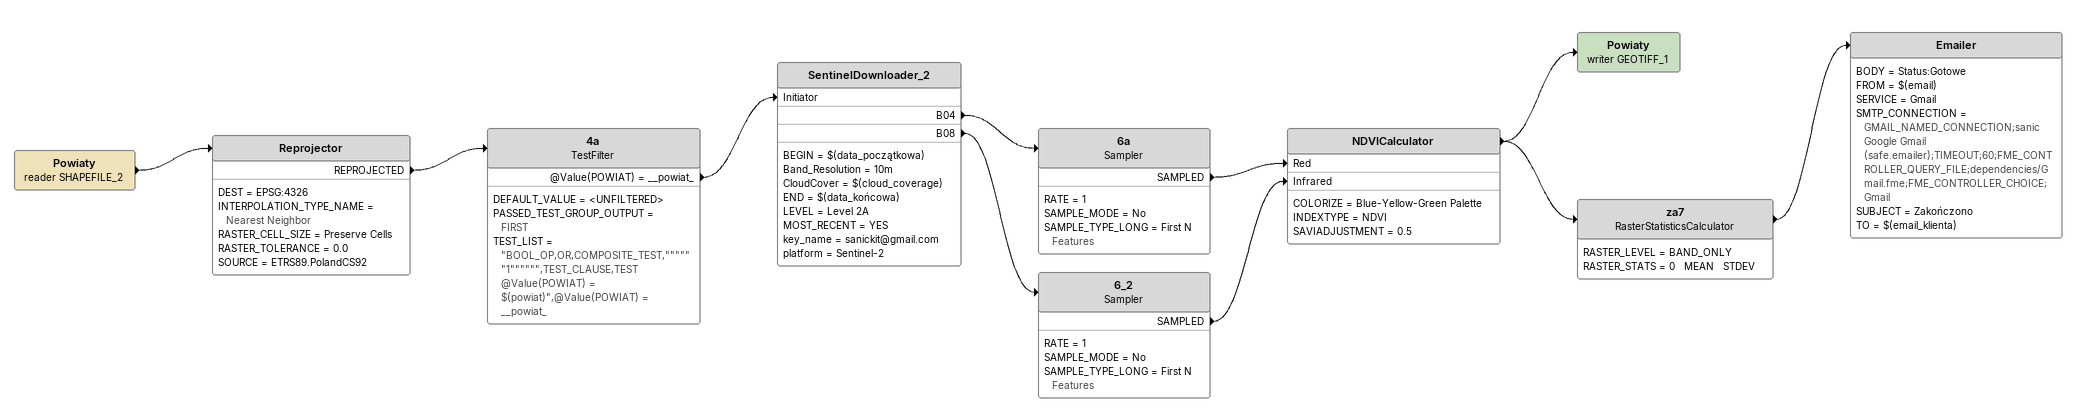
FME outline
Powiaty (reader SHAPEFILE_2)
    -> Reprojector
Reprojector
    DEST = EPSG:4326
    INTERPOLATION_TYPE_NAME = Nearest Neighbor
    RASTER_CELL_SIZE = Preserve Cells
    RASTER_TOLERANCE = 0.0
    SOURCE = ETRS89.PolandCS92
    REPROJECTED -> 4a
4a: TestFilter
    DEFAULT_VALUE = <UNFILTERED>
    PASSED_TEST_GROUP_OUTPUT = FIRST
    TEST_LIST = "BOOL_OP,OR,COMPOSITE_TEST,""""""1"""""",TEST_CLAUSE,TEST @Value(POWIAT) = $(powiat)",@Value(POWIAT) = __powiat_
    @Value(POWIAT) = __powiat_ -> SentinelDownloader_2 [Initiator]
SentinelDownloader_2
    BEGIN = $(data_początkowa)
    Band_Resolution = 10m
    CloudCover = $(cloud_coverage)
    END = $(data_końcowa)
    LEVEL = Level 2A
    MOST_RECENT = YES
    key_name = sanickit@gmail.com
    platform = Sentinel-2
    B04 -> 6a
    B08 -> 6_2
6a: Sampler
    RATE = 1
    SAMPLE_MODE = No
    SAMPLE_TYPE_LONG = First N Features
    SAMPLED -> NDVICalculator [Red]
6_2: Sampler
    RATE = 1
    SAMPLE_MODE = No
    SAMPLE_TYPE_LONG = First N Features
    SAMPLED -> NDVICalculator [Infrared]
NDVICalculator
    COLORIZE = Blue-Yellow-Green Palette
    INDEXTYPE = NDVI
    SAVIADJUSTMENT = 0.5
    -> za7
    -> Powiaty (writer GEOTIFF_1)
Powiaty (writer GEOTIFF_1)
za7: RasterStatisticsCalculator
    RASTER_LEVEL = BAND_ONLY
    RASTER_STATS = 0   MEAN   STDEV
    -> Emailer
Emailer
    BODY = Status:Gotowe
    FROM = $(email)
    SERVICE = Gmail
    SMTP_CONNECTION = GMAIL_NAMED_CONNECTION;sanic Google Gmail (safe.emailer);TIMEOUT;60;FME_CONTROLLER_QUERY_FILE;dependencies/Gmail.fme;FME_CONTROLLER_CHOICE;Gmail
    SUBJECT = Zakończono
    TO = $(email_klienta)
